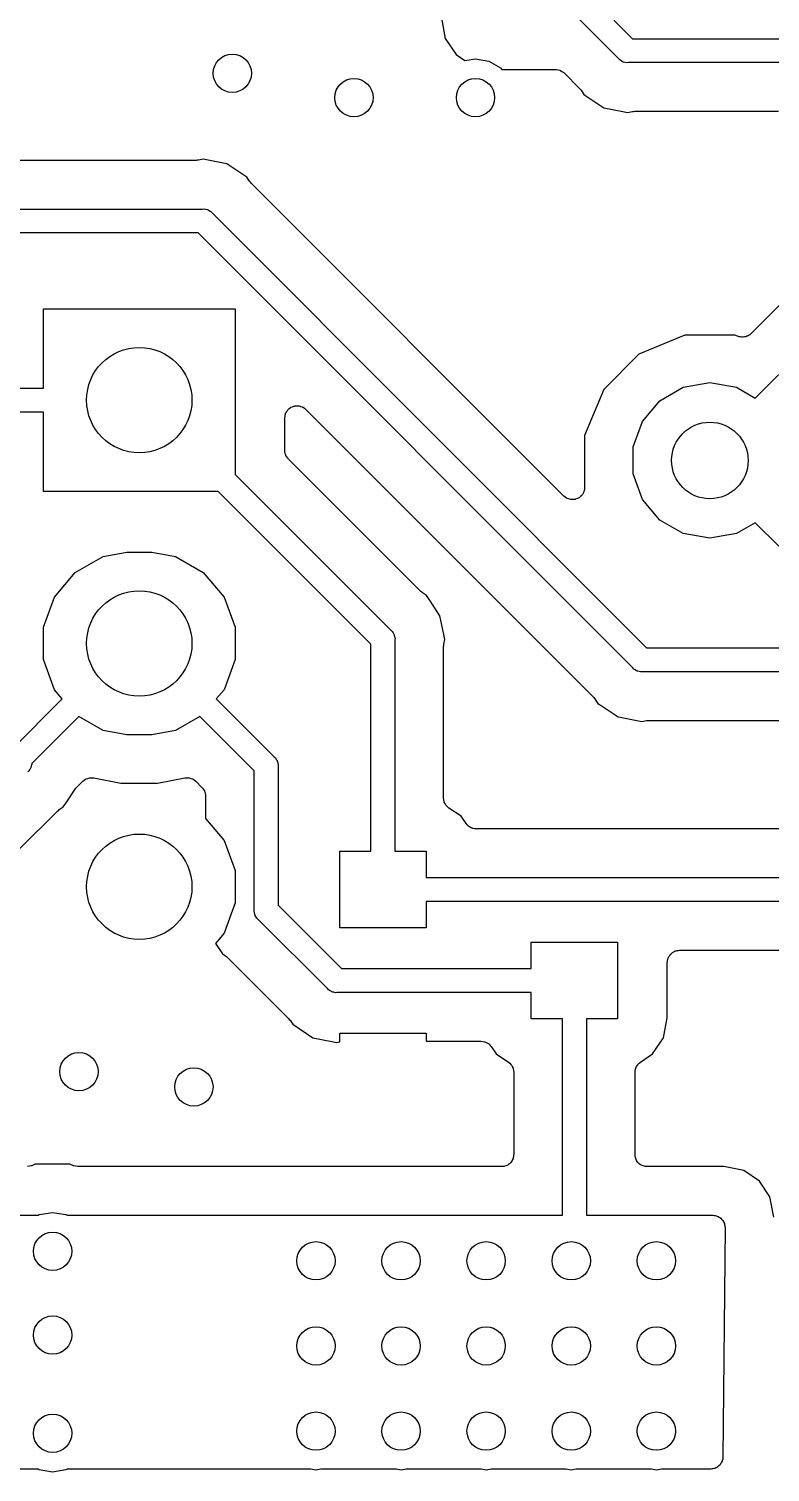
# Model space of a CAD drawing. Extents: x 202.7 to 262.5, y -125.5 to -33.7.
# Drawn here: x 217.08 to 224.82, y -105.28 to -90.21 of the extents above; entities that cross this region are included whole.
import ezdxf

# ---------------------------------------------------------------- set-up
doc = ezdxf.new("R2010")
doc.units = 0
doc.header["$MEASUREMENT"] = 0
doc.layers.add('BLACK', color=7, linetype='CONTINUOUS')

msp = doc.modelspace()

# ---------------------------------------------------------------- linework, layer by layer
at = {"layer": 'BLACK', "linetype": 'CONTINUOUS'}
for p, q in [((223.005, -89.9402), (223.382, -90.317)), ((221.385, -90.1045), (221.426, -90.3152)), ((223.238, -90.5265), (222.828, -90.117)), ((221.426, -90.3152), (221.539, -90.4832)), ((223.382, -90.317), (224.928, -90.317)), ((221.539, -90.4832), (221.632, -90.5453)), ((221.632, -90.5453), (221.742, -90.5258)), ((221.742, -90.5258), (221.881, -90.5503)), ((223.248, -90.5392), (223.238, -90.5265)), ((223.263, -90.5475), (223.248, -90.5392)), ((223.276, -90.557), (223.263, -90.5475)), ((221.881, -90.5503), (222.003, -90.6209)), ((222.003, -90.6209), (222.017, -90.6374)), ((222.017, -90.6374), (222.578, -90.6374)), ((222.578, -90.6374), (222.583, -90.6384)), ((222.583, -90.6384), (222.589, -90.6379)), ((222.589, -90.6379), (222.605, -90.6422)), ((222.605, -90.6422), (222.621, -90.6451)), ((222.621, -90.6451), (222.626, -90.6479)), ((222.626, -90.6479), (222.631, -90.6493)), ((222.631, -90.6493), (222.645, -90.6589)), ((222.645, -90.6589), (222.659, -90.6672)), ((222.659, -90.6672), (222.663, -90.6714)), ((222.663, -90.6714), (222.667, -90.6746)), ((222.667, -90.6746), (222.829, -90.8367)), ((223.282, -90.5585), (223.276, -90.557)), ((223.287, -90.5613), (223.282, -90.5585)), ((223.303, -90.5642), (223.287, -90.5613)), ((223.319, -90.5684), (223.303, -90.5642)), ((223.335, -90.567), (223.319, -90.5684)), ((224.975, -90.567), (223.335, -90.567)), ((222.829, -90.8367), (222.837, -90.8469)), ((222.837, -90.8469), (222.845, -90.8559)), ((222.845, -90.8559), (222.874, -90.8984)), ((222.874, -90.8984), (223.083, -91.0383)), ((223.083, -91.0383), (223.28, -91.0774)), ((223.28, -91.0774), (223.28, -91.0774)), ((223.28, -91.0774), (223.33, -91.0874)), ((223.33, -91.0874), (223.38, -91.0774)), ((223.38, -91.0774), (223.393, -91.0772)), ((223.393, -91.0772), (223.405, -91.075)), ((223.405, -91.075), (224.905, -91.075)), ((226.885, -91.13), (224.618, -93.3967)), ((224.664, -94.0697), (227.43, -91.3032)), ((218.823, -91.587), (212.305, -91.587)), ((218.835, -91.5848), (218.823, -91.587)), ((218.847, -91.5845), (218.835, -91.5848)), ((218.897, -91.5746), (218.847, -91.5845)), ((218.948, -91.5845), (218.897, -91.5746)), ((219.144, -91.6237), (218.948, -91.5845)), ((218.948, -91.5845), (218.948, -91.5845)), ((219.354, -91.7636), (219.144, -91.6237)), ((219.382, -91.8061), (219.354, -91.7636)), ((219.391, -91.8151), (219.382, -91.8061)), ((219.398, -91.8253), (219.391, -91.8151)), ((222.665, -95.0925), (219.398, -91.8253)), ((212.235, -92.095), (218.892, -92.095)), ((218.892, -92.095), (218.909, -92.0935)), ((218.909, -92.0935), (218.925, -92.0978)), ((218.925, -92.0978), (218.941, -92.1007)), ((218.941, -92.1007), (218.946, -92.1035)), ((218.946, -92.1035), (218.951, -92.105)), ((218.951, -92.105), (218.965, -92.1145)), ((218.965, -92.1145), (218.979, -92.1228)), ((218.979, -92.1228), (218.99, -92.1355)), ((218.99, -92.1355), (223.529, -96.675)), ((218.846, -92.345), (212.282, -92.345)), ((223.385, -96.8845), (218.846, -92.345)), ((217.23, -93.965), (217.23, -93.1375)), ((217.23, -93.1375), (219.23, -93.1375)), ((219.23, -93.1375), (219.23, -94.8657)), ((224.606, -93.4077), (224.593, -93.4141)), ((224.611, -93.4015), (224.606, -93.4077)), ((224.618, -93.3967), (224.611, -93.4015)), ((223.93, -93.412), (223.449, -93.6111)), ((224.45, -93.412), (223.93, -93.412)), ((224.48, -93.4242), (224.45, -93.412)), ((224.488, -93.426), (224.48, -93.4242)), ((224.495, -93.4296), (224.488, -93.426)), ((224.509, -93.4308), (224.495, -93.4296)), ((224.523, -93.4338), (224.509, -93.4308)), ((224.531, -93.4327), (224.523, -93.4338)), ((224.539, -93.4334), (224.531, -93.4327)), ((224.553, -93.4298), (224.539, -93.4334)), ((224.566, -93.428), (224.553, -93.4298)), ((224.574, -93.4242), (224.566, -93.428)), ((224.582, -93.422), (224.574, -93.4242)), ((224.593, -93.4141), (224.582, -93.422)), ((223.449, -93.6111), (223.081, -93.9791)), ((215.829, -93.965), (217.23, -93.965)), ((223.081, -93.9791), (222.882, -94.4598)), ((223.668, -94.0977), (223.912, -93.9566)), ((223.912, -93.9566), (224.19, -93.9077)), ((224.19, -93.9077), (224.468, -93.9566)), ((224.468, -93.9566), (224.664, -94.0697)), ((219.81, -94.1683), (219.814, -94.1648)), ((219.814, -94.1648), (219.83, -94.1591)), ((219.83, -94.1591), (219.845, -94.1521)), ((219.845, -94.1521), (219.85, -94.1516)), ((219.85, -94.1516), (219.855, -94.1497)), ((219.855, -94.1497), (219.872, -94.1497)), ((219.872, -94.1497), (219.889, -94.1482)), ((219.889, -94.1482), (219.894, -94.1497)), ((219.894, -94.1497), (219.899, -94.1497)), ((219.899, -94.1497), (219.915, -94.1553)), ((219.915, -94.1553), (219.931, -94.1596)), ((219.931, -94.1596), (219.936, -94.1628)), ((219.936, -94.1628), (219.941, -94.1648)), ((219.941, -94.1648), (219.954, -94.1754)), ((223.486, -94.3138), (223.668, -94.0977)), ((217.23, -94.215), (215.783, -94.215)), ((217.23, -95.0425), (217.23, -94.215)), ((219.75, -94.2747), (219.753, -94.2584)), ((219.75, -94.6151), (219.75, -94.2747)), ((219.753, -94.2584), (219.755, -94.2419)), ((219.755, -94.2419), (219.757, -94.2368)), ((219.757, -94.2368), (219.758, -94.2313)), ((219.758, -94.2313), (219.766, -94.2169)), ((219.766, -94.2169), (219.773, -94.2019)), ((219.773, -94.2019), (219.777, -94.1979)), ((219.777, -94.1979), (219.78, -94.1931)), ((219.78, -94.1931), (219.793, -94.1824)), ((219.793, -94.1824), (219.805, -94.1707)), ((219.805, -94.1707), (219.81, -94.1683)), ((219.954, -94.1754), (219.967, -94.1849)), ((219.967, -94.1849), (222.977, -97.1947)), ((223.39, -94.5789), (223.486, -94.3138)), ((222.882, -94.4598), (222.882, -95.0027)), ((219.751, -94.6206), (219.75, -94.6151)), ((223.39, -94.8611), (223.39, -94.5789)), ((219.751, -94.6262), (219.751, -94.6206)), ((219.755, -94.6422), (219.751, -94.6262)), ((219.758, -94.6586), (219.755, -94.6422)), ((219.761, -94.6634), (219.758, -94.6586)), ((219.762, -94.6688), (219.761, -94.6634)), ((219.772, -94.6824), (219.762, -94.6688)), ((219.78, -94.6968), (219.772, -94.6824)), ((219.784, -94.7004), (219.78, -94.6968)), ((219.788, -94.7049), (219.784, -94.7004)), ((221.17, -96.087), (219.788, -94.7049)), ((219.23, -94.8657), (220.86, -96.4953)), ((223.486, -95.1262), (223.39, -94.8611)), ((219.053, -95.0425), (217.23, -95.0425)), ((220.65, -96.6393), (219.053, -95.0425)), ((222.866, -95.0605), (222.859, -95.0755)), ((222.874, -95.0461), (222.866, -95.0605)), ((222.875, -95.0406), (222.874, -95.0461)), ((222.878, -95.0356), (222.875, -95.0406)), ((222.879, -95.019), (222.878, -95.0356)), ((222.882, -95.0027), (222.879, -95.019)), ((222.679, -95.102), (222.665, -95.0925)), ((222.691, -95.1127), (222.679, -95.102)), ((222.697, -95.1146), (222.691, -95.1127)), ((222.701, -95.1178), (222.697, -95.1146)), ((222.717, -95.1221), (222.701, -95.1178)), ((222.733, -95.1278), (222.717, -95.1221)), ((222.739, -95.1278), (222.733, -95.1278)), ((222.744, -95.1292), (222.739, -95.1278)), ((222.76, -95.1278), (222.744, -95.1292)), ((222.777, -95.1278), (222.76, -95.1278)), ((222.782, -95.1259), (222.777, -95.1278)), ((222.788, -95.1254), (222.782, -95.1259)), ((222.803, -95.1184), (222.788, -95.1254)), ((222.819, -95.1127), (222.803, -95.1184)), ((222.823, -95.1091), (222.819, -95.1127)), ((222.828, -95.1067), (222.823, -95.1091)), ((222.84, -95.095), (222.828, -95.1067)), ((222.852, -95.0843), (222.84, -95.095)), ((222.855, -95.0795), (222.852, -95.0843)), ((222.859, -95.0755), (222.855, -95.0795)), ((223.668, -95.3423), (223.486, -95.1262)), ((223.912, -95.4834), (223.668, -95.3423)), ((224.664, -95.3703), (224.468, -95.4834)), ((224.909, -95.6161), (224.664, -95.3703)), ((224.19, -95.5323), (223.912, -95.4834)), ((224.468, -95.4834), (224.19, -95.5323)), ((217.561, -95.8891), (217.852, -95.7211)), ((217.852, -95.7211), (218.099, -95.6775)), ((218.099, -95.6775), (218.361, -95.6775)), ((218.361, -95.6775), (218.608, -95.7211)), ((218.608, -95.7211), (218.899, -95.8891)), ((217.345, -96.1464), (217.561, -95.8891)), ((218.899, -95.8891), (219.115, -96.1464)), ((221.18, -96.0941), (221.17, -96.087)), ((221.189, -96.1028), (221.18, -96.0941)), ((221.231, -96.1311), (221.189, -96.1028)), ((217.23, -96.462), (217.345, -96.1464)), ((219.115, -96.1464), (219.23, -96.462)), ((221.26, -96.1736), (221.231, -96.1311)), ((221.308, -96.2451), (221.26, -96.1736)), ((221.26, -96.1736), (221.26, -96.1736)), ((221.371, -96.3405), (221.308, -96.2451)), ((221.41, -96.5374), (221.371, -96.3405)), ((217.23, -96.798), (217.23, -96.462)), ((219.23, -96.462), (219.23, -96.798)), ((220.86, -96.4953), (220.872, -96.5059)), ((220.872, -96.5059), (220.881, -96.5203)), ((220.881, -96.5203), (220.89, -96.5339)), ((220.89, -96.5339), (220.891, -96.5393)), ((220.891, -96.5393), (220.894, -96.5441)), ((220.894, -96.5441), (220.897, -96.5604)), ((220.897, -96.5604), (220.901, -96.5764)), ((221.42, -96.5875), (221.41, -96.5374)), ((221.41, -96.5374), (221.41, -96.5374)), ((220.65, -98.8), (220.65, -96.6393)), ((220.901, -96.5764), (220.9, -96.5929)), ((220.9, -96.5929), (220.9, -98.8)), ((221.408, -96.6623), (221.41, -96.6501)), ((221.408, -98.2434), (221.408, -96.6623)), ((221.41, -96.6376), (221.42, -96.5875)), ((221.41, -96.6501), (221.41, -96.6376)), ((223.529, -96.675), (231.698, -96.675)), ((217.345, -97.1136), (217.23, -96.798)), ((219.23, -96.798), (219.115, -97.1136)), ((223.396, -96.8972), (223.385, -96.8845)), ((223.41, -96.9055), (223.396, -96.8972)), ((223.424, -96.915), (223.41, -96.9055)), ((223.429, -96.9165), (223.424, -96.915)), ((223.434, -96.9193), (223.429, -96.9165)), ((223.45, -96.9222), (223.434, -96.9193)), ((223.466, -96.9264), (223.45, -96.9222)), ((223.483, -96.925), (223.466, -96.9264)), ((231.652, -96.925), (223.483, -96.925)), ((217.426, -97.21), (217.345, -97.1136)), ((219.115, -97.1136), (219.034, -97.21)), ((216.895, -97.7403), (217.426, -97.21)), ((219.034, -97.21), (219.64, -97.8153)), ((222.977, -97.1947), (222.984, -97.2049)), ((222.984, -97.2049), (222.993, -97.2139)), ((222.993, -97.2139), (223.021, -97.2564)), ((223.021, -97.2564), (223.064, -97.2847)), ((223.064, -97.2847), (223.064, -97.2847)), ((223.064, -97.2847), (223.231, -97.3963)), ((217.597, -97.392), (217.106, -97.8835)), ((217.852, -97.5389), (217.597, -97.392)), ((218.863, -97.392), (218.608, -97.5389)), ((219.43, -97.9593), (218.863, -97.392)), ((223.231, -97.3963), (223.254, -97.4009)), ((223.254, -97.4009), (223.254, -97.4009)), ((223.254, -97.4009), (223.427, -97.4354)), ((223.427, -97.4354), (223.427, -97.4354)), ((223.427, -97.4354), (223.478, -97.4454)), ((223.478, -97.4454), (223.528, -97.4354)), ((223.528, -97.4354), (223.54, -97.4352)), ((223.54, -97.4352), (223.552, -97.433)), ((223.552, -97.433), (228.914, -97.433)), ((218.099, -97.5825), (217.852, -97.5389)), ((218.361, -97.5825), (218.099, -97.5825)), ((218.608, -97.5389), (218.361, -97.5825)), ((217.096, -97.9282), (217.095, -97.9336)), ((217.099, -97.9234), (217.096, -97.9282)), ((217.102, -97.9071), (217.099, -97.9234)), ((217.106, -97.8911), (217.102, -97.9071)), ((217.106, -97.8835), (217.106, -97.8911)), ((219.64, -97.8153), (219.652, -97.8259)), ((219.652, -97.8259), (219.661, -97.8403)), ((219.661, -97.8403), (219.67, -97.8539)), ((219.67, -97.8539), (219.671, -97.8593)), ((219.671, -97.8593), (219.674, -97.8641)), ((219.674, -97.8641), (219.677, -97.8804)), ((219.677, -97.8804), (219.681, -97.8964)), ((219.681, -97.8964), (219.68, -97.913)), ((219.68, -97.913), (219.68, -99.3632)), ((217.077, -97.9616), (217.065, -97.9722)), ((217.086, -97.9472), (217.077, -97.9616)), ((217.095, -97.9336), (217.086, -97.9472)), ((217.576, -98.1315), (217.639, -98.0686)), ((217.639, -98.0686), (217.654, -98.0583)), ((217.654, -98.0583), (217.668, -98.047)), ((217.668, -98.047), (217.672, -98.0457)), ((217.672, -98.0457), (217.675, -98.0433)), ((217.675, -98.0433), (217.693, -98.0386)), ((217.693, -98.0386), (217.71, -98.0329)), ((217.71, -98.0329), (217.714, -98.0329)), ((217.714, -98.0329), (217.718, -98.0319)), ((217.718, -98.0319), (217.736, -98.0334)), ((217.736, -98.0334), (217.754, -98.0338)), ((217.754, -98.0338), (218.039, -98.0905)), ((218.421, -98.0905), (218.706, -98.0338)), ((218.706, -98.0338), (218.724, -98.0334)), ((218.724, -98.0334), (218.742, -98.0319)), ((218.742, -98.0319), (218.746, -98.0329)), ((218.746, -98.0329), (218.75, -98.0329)), ((218.75, -98.0329), (218.767, -98.0386)), ((218.767, -98.0386), (218.785, -98.0433)), ((218.785, -98.0433), (218.788, -98.0457)), ((218.788, -98.0457), (218.792, -98.047)), ((218.792, -98.047), (218.806, -98.0583)), ((218.806, -98.0583), (218.821, -98.0686)), ((218.821, -98.0686), (218.885, -98.1325)), ((219.43, -98.7109), (219.43, -97.9593)), ((217.465, -98.2939), (217.56, -98.1508)), ((217.56, -98.1508), (217.569, -98.1417)), ((217.569, -98.1417), (217.576, -98.1315)), ((218.039, -98.0905), (218.421, -98.0905)), ((218.885, -98.1325), (218.888, -98.1371)), ((218.888, -98.1371), (218.892, -98.1407)), ((218.892, -98.1407), (218.901, -98.1551)), ((218.901, -98.1551), (218.91, -98.1686)), ((218.91, -98.1686), (218.912, -98.174)), ((218.912, -98.174), (218.914, -98.1789)), ((218.914, -98.1789), (218.917, -98.1952)), ((218.917, -98.1952), (218.922, -98.2112)), ((218.922, -98.2112), (218.921, -98.2168)), ((218.921, -98.2168), (218.922, -98.2223)), ((218.922, -98.2223), (218.922, -98.4563)), ((216.973, -98.7822), (217.375, -98.3805)), ((217.375, -98.3805), (217.385, -98.3734)), ((217.385, -98.3734), (217.394, -98.3647)), ((217.394, -98.3647), (217.436, -98.3364)), ((217.436, -98.3364), (217.465, -98.2939)), ((217.465, -98.2939), (217.465, -98.2939)), ((221.411, -98.2611), (221.408, -98.2434)), ((221.413, -98.279), (221.411, -98.2611)), ((221.415, -98.2827), (221.413, -98.279)), ((221.416, -98.2869), (221.415, -98.2827)), ((221.425, -98.3024), (221.416, -98.2869)), ((221.433, -98.3185), (221.425, -98.3024)), ((221.436, -98.3214), (221.433, -98.3185)), ((221.438, -98.3251), (221.436, -98.3214)), ((221.451, -98.3366), (221.438, -98.3251)), ((221.464, -98.349), (221.451, -98.3366)), ((221.591, -98.4338), (221.464, -98.349)), ((218.922, -98.4563), (219.115, -98.6864)), ((221.643, -98.5106), (221.591, -98.4338)), ((221.655, -98.5235), (221.643, -98.5106)), ((221.667, -98.5373), (221.655, -98.5235)), ((221.67, -98.5394), (221.667, -98.5373)), ((221.673, -98.5424), (221.67, -98.5394)), ((221.689, -98.5504), (221.673, -98.5424)), ((221.705, -98.5593), (221.689, -98.5504)), ((221.709, -98.5601), (221.705, -98.5593)), ((221.713, -98.5619), (221.709, -98.5601)), ((221.73, -98.5639), (221.713, -98.5619)), ((221.748, -98.567), (221.73, -98.5639)), ((225.475, -98.567), (221.748, -98.567)), ((219.115, -98.6864), (219.23, -99.002)), ((219.43, -99.0574), (219.43, -98.7109)), ((219.43, -98.7109), (219.43, -98.7109)), ((220.325, -99.6), (220.325, -98.8)), ((220.325, -98.8), (220.65, -98.8)), ((220.9, -98.8), (221.225, -98.8)), ((221.225, -98.8), (221.225, -99.075)), ((219.23, -99.002), (219.23, -99.338)), ((219.43, -99.4096), (219.43, -99.0574)), ((221.225, -99.075), (225.545, -99.075)), ((219.23, -99.338), (219.115, -99.6536)), ((219.429, -99.4261), (219.43, -99.4096)), ((219.433, -99.4421), (219.429, -99.4261)), ((219.68, -99.3632), (220.342, -100.025)), ((225.498, -99.325), (221.225, -99.325)), ((221.225, -99.325), (221.225, -99.6)), ((219.436, -99.4584), (219.433, -99.4421)), ((219.439, -99.4633), (219.436, -99.4584)), ((219.44, -99.4687), (219.439, -99.4633)), ((219.449, -99.4822), (219.44, -99.4687)), ((219.458, -99.4966), (219.449, -99.4822)), ((219.47, -99.5073), (219.458, -99.4966)), ((220.198, -100.235), (219.47, -99.5073)), ((219.115, -99.6536), (219.025, -99.7611)), ((221.225, -99.6), (220.325, -99.6)), ((219.025, -99.7611), (219.099, -99.8714)), ((219.099, -99.8714), (219.141, -99.8997)), ((222.325, -100.025), (222.325, -99.75)), ((222.325, -99.75), (223.225, -99.75)), ((223.225, -99.75), (223.225, -100.55)), ((223.762, -99.8965), (223.77, -99.888)), ((223.77, -99.888), (223.775, -99.8784)), ((223.775, -99.8784), (223.784, -99.8712)), ((223.784, -99.8712), (223.791, -99.8627)), ((223.791, -99.8627), (223.8, -99.8572)), ((223.8, -99.8572), (223.809, -99.85)), ((223.809, -99.85), (223.819, -99.8462)), ((223.819, -99.8462), (223.829, -99.8407)), ((223.829, -99.8407), (223.84, -99.8387)), ((223.84, -99.8387), (223.85, -99.8349)), ((223.85, -99.8349), (223.861, -99.8349)), ((223.861, -99.8349), (223.872, -99.833)), ((223.872, -99.833), (225.235, -99.833)), ((219.141, -99.8997), (219.15, -99.9084)), ((219.15, -99.9084), (219.16, -99.9155)), ((219.16, -99.9155), (219.789, -100.545)), ((220.342, -100.025), (222.325, -100.025)), ((223.745, -99.96), (223.747, -99.9491)), ((223.745, -100.537), (223.745, -99.96)), ((223.747, -99.9379), (223.751, -99.9275)), ((223.747, -99.9491), (223.747, -99.9379)), ((223.751, -99.9275), (223.753, -99.9166)), ((223.753, -99.9166), (223.759, -99.9069)), ((223.759, -99.9069), (223.762, -99.8965)), ((220.208, -100.247), (220.198, -100.235)), ((220.223, -100.256), (220.208, -100.247)), ((220.236, -100.265), (220.223, -100.256)), ((220.242, -100.266), (220.236, -100.265)), ((220.247, -100.269), (220.242, -100.266)), ((220.263, -100.272), (220.247, -100.269)), ((220.279, -100.276), (220.263, -100.272)), ((220.295, -100.275), (220.279, -100.276)), ((222.325, -100.275), (220.295, -100.275)), ((222.325, -100.55), (222.325, -100.275)), ((219.789, -100.545), (219.797, -100.555)), ((219.797, -100.555), (219.805, -100.564)), ((219.805, -100.564), (219.834, -100.606)), ((219.834, -100.606), (220.043, -100.746)), ((222.65, -100.55), (222.325, -100.55)), ((222.65, -102.6), (222.65, -100.55)), ((223.225, -100.55), (222.9, -100.55)), ((222.9, -100.55), (222.9, -102.6)), ((223.704, -100.748), (223.745, -100.537)), ((220.043, -100.746), (220.24, -100.785)), ((220.24, -100.785), (220.24, -100.785)), ((220.24, -100.785), (220.29, -100.795)), ((220.29, -100.795), (220.325, -100.788)), ((220.325, -100.788), (220.325, -100.7)), ((220.325, -100.7), (221.225, -100.7)), ((221.225, -100.7), (221.225, -100.783)), ((221.225, -100.783), (221.802, -100.783)), ((221.802, -100.783), (221.82, -100.786)), ((221.82, -100.786), (221.837, -100.788)), ((221.837, -100.788), (221.841, -100.79)), ((221.841, -100.79), (221.845, -100.791)), ((221.845, -100.791), (221.861, -100.8)), ((223.591, -100.916), (223.704, -100.748)), ((221.861, -100.8), (221.877, -100.808)), ((221.877, -100.808), (221.88, -100.811)), ((221.88, -100.811), (221.883, -100.813)), ((221.883, -100.813), (221.895, -100.826)), ((221.895, -100.826), (221.907, -100.839)), ((221.907, -100.839), (221.959, -100.916)), ((221.959, -100.916), (222.086, -101.001)), ((223.464, -101.001), (223.591, -100.916)), ((222.086, -101.001), (222.099, -101.013)), ((222.099, -101.013), (222.112, -101.025)), ((222.112, -101.025), (222.114, -101.029)), ((222.114, -101.029), (222.117, -101.031)), ((222.117, -101.031), (222.125, -101.048)), ((222.125, -101.048), (222.134, -101.063)), ((222.134, -101.063), (222.135, -101.067)), ((222.135, -101.067), (222.137, -101.071)), ((222.137, -101.071), (222.139, -101.089)), ((222.139, -101.089), (222.142, -101.107)), ((223.408, -101.107), (223.411, -101.089)), ((223.411, -101.089), (223.413, -101.071)), ((223.413, -101.071), (223.415, -101.067)), ((223.415, -101.067), (223.416, -101.063)), ((223.416, -101.063), (223.425, -101.048)), ((223.425, -101.048), (223.433, -101.031)), ((223.433, -101.031), (223.436, -101.029)), ((223.436, -101.029), (223.438, -101.025)), ((223.438, -101.025), (223.451, -101.013)), ((223.451, -101.013), (223.464, -101.001)), ((222.142, -101.107), (222.142, -101.965)), ((223.408, -101.965), (223.408, -101.107)), ((222.136, -101.997), (222.134, -102.008)), ((222.14, -101.987), (222.136, -101.997)), ((222.142, -101.965), (222.14, -101.976)), ((222.14, -101.976), (222.14, -101.987)), ((223.41, -101.976), (223.408, -101.965)), ((223.41, -101.987), (223.41, -101.976)), ((223.414, -101.997), (223.41, -101.987)), ((223.416, -102.008), (223.414, -101.997)), ((217.083, -102.088), (217.064, -102.092)), ((217.102, -102.084), (217.083, -102.088)), ((217.105, -102.083), (217.102, -102.084)), ((217.107, -102.082), (217.105, -102.083)), ((217.144, -102.067), (217.107, -102.082)), ((217.506, -102.067), (217.144, -102.067)), ((217.543, -102.082), (217.506, -102.067)), ((217.545, -102.083), (217.543, -102.082)), ((217.548, -102.084), (217.545, -102.083)), ((217.567, -102.088), (217.548, -102.084)), ((217.586, -102.092), (217.567, -102.088)), ((217.588, -102.092), (217.586, -102.092)), ((217.591, -102.092), (217.588, -102.092)), ((222.015, -102.092), (217.591, -102.092)), ((222.026, -102.09), (222.015, -102.092)), ((222.037, -102.09), (222.026, -102.09)), ((222.047, -102.086), (222.037, -102.09)), ((222.058, -102.084), (222.047, -102.086)), ((222.068, -102.079), (222.058, -102.084)), ((222.079, -102.075), (222.068, -102.079)), ((222.087, -102.068), (222.079, -102.075)), ((222.097, -102.062), (222.087, -102.068)), ((222.104, -102.054), (222.097, -102.062)), ((222.112, -102.047), (222.104, -102.054)), ((222.118, -102.037), (222.112, -102.047)), ((222.125, -102.028), (222.118, -102.037)), ((222.129, -102.018), (222.125, -102.028)), ((222.134, -102.008), (222.129, -102.018)), ((223.421, -102.018), (223.416, -102.008)), ((223.425, -102.028), (223.421, -102.018)), ((223.432, -102.037), (223.425, -102.028)), ((223.438, -102.047), (223.432, -102.037)), ((223.446, -102.054), (223.438, -102.047)), ((223.453, -102.062), (223.446, -102.054)), ((223.463, -102.068), (223.453, -102.062)), ((223.471, -102.075), (223.463, -102.068)), ((223.482, -102.079), (223.471, -102.075)), ((223.492, -102.084), (223.482, -102.079)), ((223.503, -102.086), (223.492, -102.084)), ((223.513, -102.09), (223.503, -102.086)), ((223.524, -102.09), (223.513, -102.09)), ((223.535, -102.092), (223.524, -102.09)), ((224.337, -102.092), (223.535, -102.092)), ((224.543, -102.133), (224.337, -102.092)), ((224.707, -102.243), (224.543, -102.133)), ((224.817, -102.406), (224.707, -102.243)), ((224.858, -102.618), (224.817, -102.406)), ((216.475, -102.6), (217.175, -102.6)), ((217.175, -102.6), (217.186, -102.593)), ((217.186, -102.593), (217.325, -102.569)), ((217.325, -102.569), (217.464, -102.593)), ((217.464, -102.593), (217.475, -102.6)), ((217.475, -102.6), (222.65, -102.6)), ((222.9, -102.6), (224.222, -102.6)), ((224.222, -102.6), (224.233, -102.602)), ((224.233, -102.602), (224.245, -102.602)), ((224.245, -102.602), (224.255, -102.606)), ((224.255, -102.606), (224.265, -102.608)), ((224.265, -102.608), (224.275, -102.614)), ((224.275, -102.614), (224.286, -102.618)), ((224.286, -102.618), (224.294, -102.624)), ((224.294, -102.624), (224.303, -102.63)), ((224.303, -102.63), (224.311, -102.639)), ((224.311, -102.639), (224.32, -102.646)), ((224.32, -102.646), (224.325, -102.655)), ((224.325, -102.655), (224.332, -102.663)), ((224.349, -102.728), (224.326, -105.124)), ((224.332, -102.663), (224.336, -102.674)), ((224.336, -102.674), (224.342, -102.685)), ((224.342, -102.685), (224.343, -102.695)), ((224.343, -102.695), (224.347, -102.705)), ((224.347, -102.705), (224.347, -102.717)), ((224.347, -102.717), (224.349, -102.728)), ((224.32, -105.156), (224.318, -105.168)), ((224.324, -105.145), (224.32, -105.156)), ((224.326, -105.124), (224.324, -105.135)), ((224.324, -105.135), (224.324, -105.145)), ((217.175, -105.25), (215.893, -105.25)), ((217.186, -105.257), (217.175, -105.25)), ((217.325, -105.281), (217.186, -105.257)), ((217.464, -105.257), (217.325, -105.281)), ((217.475, -105.25), (217.464, -105.257)), ((220.023, -105.25), (217.475, -105.25)), ((220.075, -105.259), (220.023, -105.25)), ((220.127, -105.25), (220.075, -105.259)), ((220.912, -105.25), (220.127, -105.25)), ((220.964, -105.259), (220.912, -105.25)), ((221.016, -105.25), (220.964, -105.259)), ((221.801, -105.25), (221.016, -105.25)), ((221.853, -105.259), (221.801, -105.25)), ((221.905, -105.25), (221.853, -105.259)), ((222.69, -105.25), (221.905, -105.25)), ((222.742, -105.259), (222.69, -105.25)), ((222.794, -105.25), (222.742, -105.259)), ((223.579, -105.25), (222.794, -105.25)), ((223.631, -105.259), (223.579, -105.25)), ((223.683, -105.25), (223.631, -105.259)), ((224.199, -105.25), (223.683, -105.25)), ((224.21, -105.248), (224.199, -105.25)), ((224.22, -105.248), (224.21, -105.248)), ((224.231, -105.244), (224.22, -105.248)), ((224.243, -105.242), (224.231, -105.244)), ((224.252, -105.237), (224.243, -105.242)), ((224.262, -105.234), (224.252, -105.237)), ((224.271, -105.226), (224.262, -105.234)), ((224.281, -105.22), (224.271, -105.226)), ((224.288, -105.212), (224.281, -105.22)), ((224.296, -105.206), (224.288, -105.212)), ((224.302, -105.195), (224.296, -105.206)), ((224.309, -105.186), (224.302, -105.195)), ((224.313, -105.177), (224.309, -105.186)), ((224.318, -105.168), (224.313, -105.177))]:
    msp.add_line(p, q, dxfattribs=at)
at = {"layer": 'BLACK'}
for centre, radius in [((219.202, -90.678), 0.2), ((220.472, -90.932), 0.2), ((221.742, -90.932), 0.2), ((218.23, -94.09), 0.55), ((218.23, -94.09), 0.55), ((224.19, -94.72), 0.4), ((224.19, -94.72), 0.4), ((218.23, -96.63), 0.55), ((218.23, -96.63), 0.55), ((218.23, -99.17), 0.55), ((218.23, -99.17), 0.55), ((217.6, -101.1), 0.2), ((218.8, -101.26), 0.2), ((217.325, -102.975), 0.2), ((220.075, -103.075), 0.2), ((220.964, -103.075), 0.2), ((221.853, -103.075), 0.2), ((222.742, -103.075), 0.2), ((223.631, -103.075), 0.2), ((217.325, -103.85), 0.2), ((220.075, -103.964), 0.2), ((220.964, -103.964), 0.2), ((221.853, -103.964), 0.2), ((222.742, -103.964), 0.2), ((223.631, -103.964), 0.2), ((217.325, -104.875), 0.2), ((220.075, -104.853), 0.2), ((220.964, -104.853), 0.2), ((221.853, -104.853), 0.2), ((222.742, -104.853), 0.2), ((223.631, -104.853), 0.2)]:
    msp.add_circle(centre, radius, dxfattribs=at)

doc.saveas('drawing.dxf')
